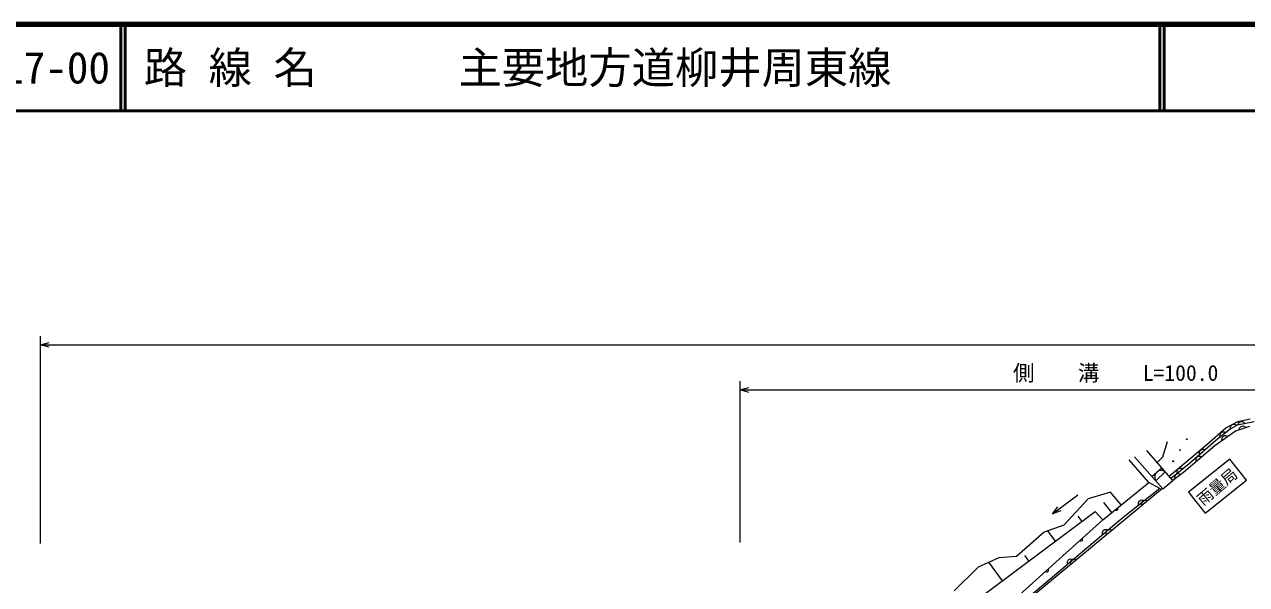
# Model space of a CAD drawing. Units: millimetres, scale not verified. Extents: x 40000 to 680000, y 20000 to 380000.
# Drawn here: x 166601 to 307752, y 315234 to 380000 of the extents above; entities that cross this region are included whole.
import ezdxf
from ezdxf.enums import TextEntityAlignment as Align

# ---------------------------------------------------------------- set-up
doc = ezdxf.new("R2010")
doc.units = ezdxf.units.MM
doc.header["$LTSCALE"] = 1000
for name, color, linetype, lineweight in [('M-BGD', 7, 'Continuous', 13), ('M-STR-HTXT', 7, 'Continuous', 13), ('M-TTL', 2, 'Continuous', 140), ('M-TTL-LINE', 7, 'Continuous', 50)]:
    doc.layers.add(name, color=color, linetype=linetype, lineweight=lineweight)
doc.layers.add('M-TTL-TXT', color=7, linetype='Continuous')
doc.styles.add('ＭＳ ゴシック', font='')
doc.styles.get('ＭＳ ゴシック').set_extended_font_data('MS Gothic')

msp = doc.modelspace()

# ---------------------------------------------------------------- linework, layer by layer
at = {"layer": 'M-BGD'}
for p, q in [((303168, 331435), (305357, 333374)), ((305872, 333206), (304217, 331885)), ((305357, 333374), (306763, 334104)), ((306675, 333674), (305872, 333206)), ((308106, 333505), (306467, 332958)), ((307661, 333841), (306675, 333674)), ((306763, 334104), (308151, 334389)), ((308631, 334042), (307661, 333841)), ((298089, 330009), (298638, 331791)), ((304217, 331885), (301108, 329193)), ((306467, 332958), (304077, 331285)), ((299229, 327274), (296237, 330731)), ((298809, 327759), (303168, 331435)), ((304077, 331285), (300457, 328178)), ((296475, 327040), (294177, 329654)), ((294815, 330013), (298085, 326317)), ((297423, 329343), (298089, 330009)), ((301108, 329193), (299068, 327522)), ((305809, 329738), (301034, 325918)), ((307751, 327310), (305809, 329738)), ((296825, 327742), (297955, 328747)), ((298364, 328273), (297262, 327247)), ((300457, 328178), (299229, 327274)), ((298059, 326347), (281626, 312730)), ((291134, 322705), (296475, 327040)), ((297752, 326343), (293495, 322976)), ((297752, 326343), (296475, 327040)), ((297875, 326195), (297752, 326343)), ((298085, 326317), (299229, 327274)), ((302977, 323490), (307751, 327310)), ((285328, 323402), (288270, 325608)), ((289470, 325144), (286644, 322086)), ((292024, 325918), (289470, 325144)), ((292207, 323576), (291270, 324730)), ((293279, 324447), (292024, 325918)), ((301034, 325918), (302977, 323490)), ((271899, 309972), (290282, 323673)), ((290282, 323673), (291134, 322705)), ((293495, 322976), (269151, 302464)), ((281110, 313649), (291134, 322705)), ((286644, 322086), (284361, 321312)), ((288750, 322531), (288296, 323140)), ((284361, 321312), (281187, 318487)), ((285686, 320248), (284786, 321456)), ((279136, 318332), (276737, 317248)), ((279559, 315681), (277974, 317807)), ((281187, 318487), (279136, 318332)), ((282623, 317964), (282139, 318614)), ((276737, 317248), (273989, 314501))]:
    msp.add_line(p, q, dxfattribs=at)
for points in [[(305928, 333238), (305909, 333334), (305912, 333425), (305933, 333540), (305985, 333625), (306052, 333697), (306159, 333759), (306254, 333783), (306354, 333785), (306466, 333749), (306547, 333706), (306619, 333641)], [(306774, 333690), (306790, 333786), (306824, 333871), (306884, 333971), (306963, 334033), (307051, 334076), (307173, 334097), (307271, 334085), (307365, 334052), (307457, 333979), (307517, 333910), (307562, 333824)], [(306907, 333105), (306909, 333202), (306929, 333292), (306974, 333399), (307042, 333472), (307122, 333529), (307240, 333568), (307338, 333571), (307437, 333553), (307538, 333495), (307609, 333436), (307666, 333358)], [(304732, 332296), (304700, 332388), (304689, 332479), (304693, 332595), (304732, 332687), (304788, 332768), (304885, 332845), (304976, 332882), (305075, 332899), (305190, 332879), (305277, 332848), (305357, 332795)], [(304944, 331892), (304918, 331986), (304912, 332077), (304924, 332193), (304969, 332283), (305030, 332360), (305131, 332431), (305224, 332462), (305324, 332473), (305438, 332446), (305522, 332409), (305600, 332351)], [(302360, 330277), (302324, 330368), (302309, 330458), (302309, 330575), (302344, 330668), (302397, 330751), (302491, 330832), (302580, 330873), (302678, 330894), (302795, 330878), (302882, 330851), (302965, 330801)], [(301964, 329471), (301928, 329562), (301914, 329652), (301914, 329768), (301949, 329862), (302003, 329944), (302097, 330025), (302186, 330065), (302284, 330086), (302401, 330070), (302488, 330042), (302571, 329992)], [(298364, 328273), (298205, 328362), (298039, 328407), (297818, 328429), (297636, 328382), (297468, 328302), (297297, 328143), (297206, 327982), (297146, 327803), (297152, 327581), (297188, 327415), (297262, 327247)], [(299521, 327489), (299492, 327582), (299484, 327674), (299494, 327789), (299536, 327880), (299595, 327958), (299695, 328032), (299787, 328065), (299887, 328078), (300002, 328054), (300087, 328019), (300165, 327963)], [(299779, 328104), (299745, 328195), (299733, 328286), (299736, 328402), (299774, 328495), (299829, 328577), (299924, 328655), (300015, 328693), (300113, 328712), (300229, 328693), (300316, 328663), (300398, 328611)], [(295310, 324412), (295278, 324504), (295267, 324595), (295272, 324711), (295311, 324803), (295367, 324883), (295465, 324960), (295556, 324997), (295655, 325014), (295770, 324993), (295856, 324962), (295937, 324908)], [(295697, 324390), (295663, 324481), (295650, 324572), (295652, 324688), (295689, 324781), (295744, 324862), (295839, 324942), (295930, 324980), (296028, 324999), (296144, 324981), (296231, 324952), (296313, 324900)], [(286301, 323772), (285328, 323402), (285957, 324230)], [(292558, 323861), (292599, 323835), (292642, 323820), (292700, 323810), (292749, 323820), (292795, 323838), (292843, 323877), (292870, 323918), (292889, 323964), (292892, 324023), (292885, 324068), (292869, 324114)], [(288486, 320313), (288527, 320289), (288571, 320276), (288630, 320269), (288679, 320281), (288724, 320301), (288770, 320343), (288794, 320386), (288811, 320433), (288810, 320492), (288801, 320536), (288782, 320581)], [(291160, 321009), (291125, 321100), (291112, 321191), (291113, 321307), (291150, 321400), (291203, 321482), (291298, 321562), (291388, 321601), (291486, 321621), (291603, 321604), (291690, 321576), (291772, 321525)], [(291588, 320985), (291554, 321077), (291542, 321167), (291544, 321283), (291581, 321377), (291636, 321458), (291731, 321537), (291821, 321576), (291920, 321595), (292036, 321577), (292123, 321547), (292204, 321496)], [(287103, 317591), (287068, 317681), (287054, 317772), (287056, 317888), (287092, 317982), (287146, 318064), (287241, 318144), (287331, 318183), (287429, 318203), (287545, 318186), (287632, 318157), (287715, 318106)], [(287480, 317581), (287446, 317672), (287433, 317763), (287436, 317879), (287473, 317972), (287527, 318054), (287623, 318133), (287713, 318171), (287811, 318190), (287928, 318172), (288014, 318143), (288096, 318091)], [(284551, 316758), (284593, 316734), (284637, 316721), (284695, 316715), (284744, 316726), (284789, 316747), (284835, 316788), (284860, 316831), (284876, 316878), (284876, 316937), (284867, 316981), (284848, 317026)]]:
    msp.add_lwpolyline(points, dxfattribs=at)
for centre in [(300859, 332039), (300065, 330767), (299271, 329494)]:
    msp.add_circle(centre, 49.8, dxfattribs=at)
at = {"layer": 'M-STR-HTXT'}
for p, q in [((168441, 319994), (168441, 343956)), ((168441, 342956), (490951, 342956)), ((249283, 320090), (249283, 338737)), ((249283, 337737), (335868, 337737))]:
    msp.add_line(p, q, dxfattribs=at)
for points in [[(169441, 342668), (168441, 342956), (169441, 343241)], [(250283, 337449), (249283, 337737), (250283, 338022)]]:
    msp.add_lwpolyline(points, dxfattribs=at)
at = {"layer": 'M-TTL'}
msp.add_line((680000, 380000), (40000, 380000), dxfattribs=at)
at = {"layer": 'M-TTL-LINE'}
for p, q in [((177750, 380000), (177750, 370000)), ((178250, 380000), (178250, 370000)), ((297750, 380000), (297750, 370000)), ((298250, 380000), (298250, 370000)), ((40000, 370000), (680000, 370000))]:
    msp.add_line(p, q, dxfattribs=at)

# ---------------------------------------------------------------- texts
at = {"layer": 'M-BGD', "style": 'ＭＳ ゴシック'}
msp.add_text('雨量局', height=1320, rotation=40.4, dxfattribs=at).set_placement((302984, 324003), align=Align.BOTTOM_LEFT)
at = {"layer": 'M-STR-HTXT', "style": 'ＭＳ ゴシック'}
msp.add_text('側\u3000\u3000溝\u3000\u3000L=100.0', height=1833, dxfattribs=at).set_placement((280763, 338237), align=Align.BOTTOM_LEFT)
at = {"layer": 'M-TTL-TXT', "style": 'ＭＳ ゴシック'}
for s, p in [('路 線 名', (180380, 375000)), ('主要地方道柳井周東線', (216734, 375000)), ('017-00', (161521, 375000))]:
    msp.add_text(s, height=3666, dxfattribs=at).set_placement(p, align=Align.MIDDLE_LEFT)

doc.saveas('drawing.dxf')
